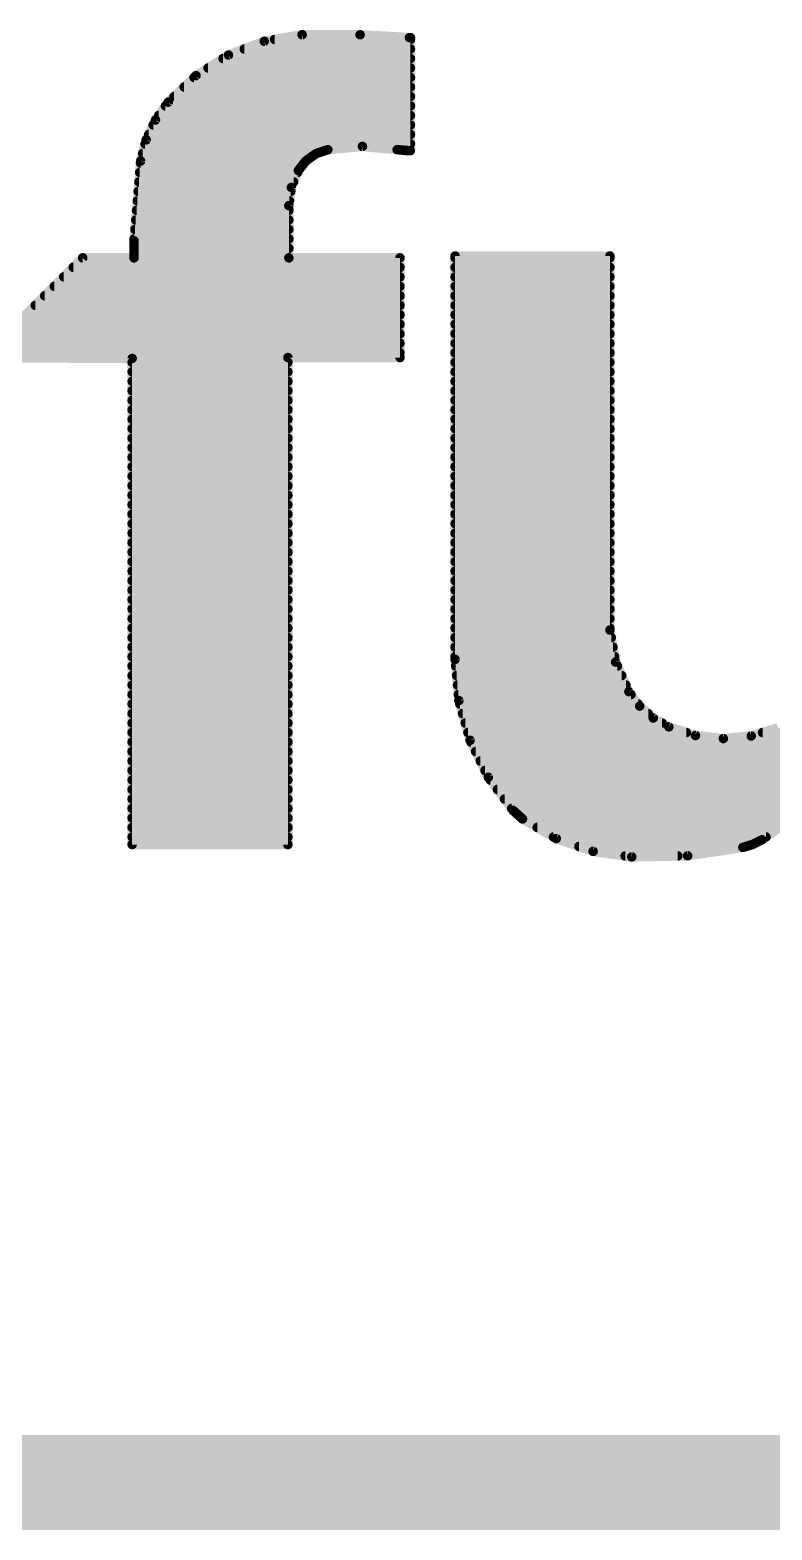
# Model space of a CAD drawing. Extents: x -27 to 95, y -17 to 50.
# Drawn here: x 72.249 to 74.233, y -0.127 to 3.886 of the extents above; entities that cross this region are included whole.
import ezdxf

# ---------------------------------------------------------------- set-up
doc = ezdxf.new("R2010")
doc.units = 0
for name, color, linetype in [('1', 12, 'CONTINUOUS'), ('16', 132, 'CONTINUOUS'), ('20', 53, 'CONTINUOUS'), ('21', 41, 'CONTINUOUS')]:
    doc.layers.add(name, color=color, linetype=linetype)

msp = doc.modelspace()

# ---------------------------------------------------------------- linework, layer by layer
at = {"layer": '1', "const_width": 0.254}
msp.add_lwpolyline([(91.44, 0), (2.54, 0)], dxfattribs=at)
at = {"layer": '16', "const_width": 0.254}
msp.add_lwpolyline([(91.44, 0), (2.54, 0)], dxfattribs=at)
at = {"layer": '20', "const_width": 0.254}
msp.add_lwpolyline([(2.54, 0), (91.44, 0)], dxfattribs=at)
at = {"layer": '21', "const_width": 0.0254}
for points in [[(72.7796, 3.8191), (72.8755, 3.8561)], [(72.8755, 3.8561), (72.9767, 3.8735)], [(72.903, 3.8608), (73.2663, 3.8608)], [(72.9767, 3.8735), (73.1317, 3.8735)], [(73.1317, 3.8735), (73.2638, 3.8659)], [(73.2638, 3.8659), (73.2663, 3.8659)], [(73.2663, 3.8659), (73.2663, 3.5636)], [(72.6929, 3.7641), (72.7796, 3.8191)], [(72.7652, 3.81), (73.2663, 3.81)], [(72.8219, 3.8354), (73.2663, 3.8354)], [(72.6186, 3.6932), (72.6929, 3.7641)], [(72.7252, 3.7846), (73.2663, 3.7846)], [(72.6611, 3.7338), (73.2663, 3.7338)], [(72.6877, 3.7592), (73.2663, 3.7592)], [(72.5846, 3.6455), (72.6186, 3.6932)], [(72.6113, 3.683), (73.2663, 3.683)], [(72.6345, 3.7084), (73.2663, 3.7084)], [(72.5597, 3.5924), (72.5846, 3.6455)], [(72.5932, 3.6576), (73.2663, 3.6576)], [(72.5665, 3.6068), (73.2663, 3.6068)], [(72.5784, 3.6322), (73.2663, 3.6322)], [(72.5449, 3.5357), (72.5597, 3.5924)], [(72.5569, 3.5814), (73.2663, 3.5814)], [(73.0453, 3.5662), (73.014, 3.5555)], [(73.138, 3.5748), (73.0453, 3.5662)], [(73.2307, 3.5662), (73.138, 3.5748)], [(73.2587, 3.5636), (73.2307, 3.5662)], [(73.2663, 3.5636), (73.2587, 3.5636)], [(72.5272, 3.3223), (72.5449, 3.5357)], [(72.5445, 3.5306), (72.9825, 3.5306)], [(72.5502, 3.556), (73.0155, 3.556)], [(72.987, 3.5363), (72.9666, 3.5103)], [(73.014, 3.5555), (72.987, 3.5363)], [(72.5403, 3.4798), (72.954, 3.4798)], [(72.5424, 3.5052), (72.9645, 3.5052)], [(72.9666, 3.5103), (72.9478, 3.4649)], [(72.5382, 3.4544), (72.9464, 3.4544)], [(72.9478, 3.4649), (72.9412, 3.4163)], [(72.5339, 3.4036), (72.9412, 3.4036)], [(72.5361, 3.429), (72.9429, 3.429)], [(72.9412, 3.4163), (72.9412, 3.2766)], [(72.5318, 3.3782), (72.9412, 3.3782)], [(72.5272, 3.2766), (72.5272, 3.3223)], [(72.5276, 3.3274), (72.9412, 3.3274)], [(72.5297, 3.3528), (72.9412, 3.3528)], [(72.5272, 3.302), (72.9412, 3.302)], [(73.3857, 3.2817), (73.3857, 2.2022)], [(73.7997, 3.2817), (73.3857, 3.2817)], [(73.7997, 2.2809), (73.7997, 3.2817)], [(72.1233, 3.0099), (72.39, 3.2766)], [(72.3646, 3.2512), (73.2384, 3.2512)], [(72.39, 3.2766), (72.5272, 3.2766)], [(72.5272, 3.2766), (72.9412, 3.2766)], [(72.9412, 3.2766), (73.2384, 3.2766)], [(73.2384, 3.2766), (73.2384, 3.0099)], [(73.3857, 3.2766), (73.7997, 3.2766)], [(73.3857, 3.2512), (73.7997, 3.2512)], [(72.3138, 3.2004), (73.2384, 3.2004)], [(72.3392, 3.2258), (73.2384, 3.2258)], [(73.3857, 3.2258), (73.7997, 3.2258)], [(73.3857, 3.2004), (73.7997, 3.2004)], [(72.2884, 3.175), (73.2384, 3.175)], [(73.3857, 3.175), (73.7997, 3.175)], [(72.2376, 3.1242), (73.2384, 3.1242)], [(72.263, 3.1496), (73.2384, 3.1496)], [(73.3857, 3.1496), (73.7997, 3.1496)], [(73.3857, 3.1242), (73.7997, 3.1242)], [(72.2122, 3.0988), (73.2384, 3.0988)], [(73.3857, 3.0988), (73.7997, 3.0988)], [(72.1614, 3.048), (73.2384, 3.048)], [(72.1868, 3.0734), (73.2384, 3.0734)], [(73.3857, 3.0734), (73.7997, 3.0734)], [(73.3857, 3.048), (73.7997, 3.048)], [(72.5221, 3.0074), (72.1233, 3.0099)], [(72.136, 3.0226), (73.2384, 3.0226)], [(72.5221, 1.7069), (72.5221, 3.0074)], [(73.2384, 3.0099), (72.9386, 3.0099)], [(72.9386, 3.0099), (72.9386, 1.7069)], [(73.3857, 3.0226), (73.7997, 3.0226)], [(72.5221, 2.9972), (72.9386, 2.9972)], [(72.5221, 2.9718), (72.9386, 2.9718)], [(73.3857, 2.9972), (73.7997, 2.9972)], [(73.3857, 2.9718), (73.7997, 2.9718)], [(72.5221, 2.9464), (72.9386, 2.9464)], [(72.5221, 2.921), (72.9386, 2.921)], [(73.3857, 2.9464), (73.7997, 2.9464)], [(73.3857, 2.921), (73.7997, 2.921)], [(72.5221, 2.8956), (72.9386, 2.8956)], [(73.3857, 2.8956), (73.7997, 2.8956)], [(72.5221, 2.8702), (72.9386, 2.8702)], [(72.5221, 2.8448), (72.9386, 2.8448)], [(73.3857, 2.8702), (73.7997, 2.8702)], [(73.3857, 2.8448), (73.7997, 2.8448)], [(72.5221, 2.8194), (72.9386, 2.8194)], [(73.3857, 2.8194), (73.7997, 2.8194)], [(72.5221, 2.794), (72.9386, 2.794)], [(72.5221, 2.7686), (72.9386, 2.7686)], [(73.3857, 2.794), (73.7997, 2.794)], [(73.3857, 2.7686), (73.7997, 2.7686)], [(72.5221, 2.7432), (72.9386, 2.7432)], [(72.5221, 2.7178), (72.9386, 2.7178)], [(73.3857, 2.7432), (73.7997, 2.7432)], [(73.3857, 2.7178), (73.7997, 2.7178)], [(72.5221, 2.6924), (72.9386, 2.6924)], [(73.3857, 2.6924), (73.7997, 2.6924)], [(72.5221, 2.667), (72.9386, 2.667)], [(72.5221, 2.6416), (72.9386, 2.6416)], [(73.3857, 2.667), (73.7997, 2.667)], [(73.3857, 2.6416), (73.7997, 2.6416)], [(72.5221, 2.6162), (72.9386, 2.6162)], [(73.3857, 2.6162), (73.7997, 2.6162)], [(72.5221, 2.5908), (72.9386, 2.5908)], [(72.5221, 2.5654), (72.9386, 2.5654)], [(73.3857, 2.5908), (73.7997, 2.5908)], [(73.3857, 2.5654), (73.7997, 2.5654)], [(72.5221, 2.54), (72.9386, 2.54)], [(73.3857, 2.54), (73.7997, 2.54)], [(72.5221, 2.5146), (72.9386, 2.5146)], [(72.5221, 2.4892), (72.9386, 2.4892)], [(73.3857, 2.5146), (73.7997, 2.5146)], [(73.3857, 2.4892), (73.7997, 2.4892)], [(72.5221, 2.4638), (72.9386, 2.4638)], [(72.5221, 2.4384), (72.9386, 2.4384)], [(73.3857, 2.4638), (73.7997, 2.4638)], [(73.3857, 2.4384), (73.7997, 2.4384)], [(72.5221, 2.413), (72.9386, 2.413)], [(73.3857, 2.413), (73.7997, 2.413)], [(72.5221, 2.3876), (72.9386, 2.3876)], [(72.5221, 2.3622), (72.9386, 2.3622)], [(73.3857, 2.3876), (73.7997, 2.3876)], [(73.3857, 2.3622), (73.7997, 2.3622)], [(72.5221, 2.3368), (72.9386, 2.3368)], [(73.3857, 2.3368), (73.7997, 2.3368)], [(72.5221, 2.3114), (72.9386, 2.3114)], [(72.5221, 2.286), (72.9386, 2.286)], [(73.3857, 2.3114), (73.7997, 2.3114)], [(73.3857, 2.286), (73.7997, 2.286)], [(73.815, 2.1952), (73.7997, 2.2809)], [(72.5221, 2.2606), (72.9386, 2.2606)], [(72.5221, 2.2352), (72.9386, 2.2352)], [(73.3857, 2.2606), (73.8033, 2.2606)], [(73.3857, 2.2352), (73.8079, 2.2352)], [(72.5221, 2.2098), (72.9386, 2.2098)], [(73.3857, 2.2098), (73.8124, 2.2098)], [(73.3857, 2.2022), (73.3958, 2.0922)], [(73.8505, 2.1158), (73.815, 2.1952)], [(72.5221, 2.1844), (72.9386, 2.1844)], [(72.5221, 2.159), (72.9386, 2.159)], [(73.3873, 2.1844), (73.8199, 2.1844)], [(73.3897, 2.159), (73.8312, 2.159)], [(72.5221, 2.1336), (72.9386, 2.1336)], [(73.392, 2.1336), (73.8426, 2.1336)], [(73.8794, 2.0774), (73.8505, 2.1158)], [(72.5221, 2.1082), (72.9386, 2.1082)], [(72.5221, 2.0828), (72.9386, 2.0828)], [(73.3943, 2.1082), (73.8562, 2.1082)], [(73.3958, 2.0922), (73.4258, 1.9859)], [(73.3985, 2.0828), (73.8753, 2.0828)], [(73.9154, 2.0456), (73.8794, 2.0774)], [(72.5221, 2.0574), (72.9386, 2.0574)], [(73.4056, 2.0574), (73.902, 2.0574)], [(73.9572, 2.0218), (73.9154, 2.0456)], [(72.5221, 2.032), (72.9386, 2.032)], [(72.5221, 2.0066), (72.9386, 2.0066)], [(73.4128, 2.032), (73.9393, 2.032)], [(73.4199, 2.0066), (74.004, 2.0066)], [(74.0285, 1.9987), (73.9572, 2.0218)], [(74.103, 1.9904), (74.0285, 1.9987)], [(74.1776, 1.9974), (74.103, 1.9904)], [(74.2493, 2.0193), (74.1776, 1.9974)], [(74.2078, 2.0066), (74.8563, 2.0066)], [(72.5221, 1.9812), (72.9386, 1.9812)], [(72.5221, 1.9558), (72.9386, 1.9558)], [(73.4258, 1.9859), (73.4746, 1.8868)], [(73.4281, 1.9812), (74.8563, 1.9812)], [(73.4406, 1.9558), (74.8563, 1.9558)], [(72.5221, 1.9304), (72.9386, 1.9304)], [(73.4531, 1.9304), (74.4344, 1.9304)], [(72.5221, 1.905), (72.9386, 1.905)], [(72.5221, 1.8796), (72.9386, 1.8796)], [(73.4656, 1.905), (74.4143, 1.905)], [(73.4746, 1.8868), (73.5406, 1.7983)], [(73.48, 1.8796), (74.3942, 1.8796)], [(72.5221, 1.8542), (72.9386, 1.8542)], [(73.4989, 1.8542), (74.3715, 1.8542)], [(72.5221, 1.8288), (72.9386, 1.8288)], [(72.5221, 1.8034), (72.9386, 1.8034)], [(73.5179, 1.8288), (74.3448, 1.8288)], [(73.5368, 1.8034), (74.318, 1.8034)], [(73.5406, 1.7983), (73.566, 1.7755)], [(72.5221, 1.778), (72.9386, 1.778)], [(73.5632, 1.778), (74.2885, 1.778)], [(73.566, 1.7755), (73.6562, 1.7229)], [(74.2061, 1.7196), (74.2991, 1.7855)], [(72.5221, 1.7526), (72.9386, 1.7526)], [(72.5221, 1.7272), (72.9386, 1.7272)], [(73.6053, 1.7526), (74.2527, 1.7526)], [(73.6488, 1.7272), (74.2168, 1.7272)], [(73.6562, 1.7229), (73.7548, 1.6886)], [(74.1815, 1.7073), (74.2061, 1.7196)], [(72.9386, 1.7069), (72.5221, 1.7069)], [(73.7169, 1.7018), (74.1634, 1.7018)], [(73.7548, 1.6886), (73.8581, 1.6739)], [(73.8405, 1.6764), (73.9812, 1.6764)], [(73.8581, 1.6739), (74.0075, 1.6769)], [(74.0075, 1.6769), (74.1553, 1.6993)], [(74.1553, 1.6993), (74.1815, 1.7073)]]:
    msp.add_lwpolyline(points, dxfattribs=at)
at = {"layer": '21', "const_width": 0.0127}
for points in [[(72.8744, 3.8623, 1), (72.8766, 3.8498)], [(72.8778, 3.8501, 1), (72.8732, 3.862)], [(72.903, 3.8672, 1), (72.903, 3.8545)], [(72.9767, 3.8799, 1), (72.9767, 3.8672)], [(72.9778, 3.8672, 1), (72.9756, 3.8798)], [(73.1321, 3.8798, 1), (73.1313, 3.8672)], [(73.1317, 3.8672, 1), (73.1317, 3.8799)], [(73.2638, 3.8723, 1), (73.2638, 3.8596)], [(73.2726, 3.8659, 1), (73.26, 3.8659)], [(73.2634, 3.8596, 1), (73.2642, 3.8722)], [(73.2663, 3.8596, 1), (73.2663, 3.8723)], [(73.2663, 3.8545, 1), (73.2663, 3.8672)], [(72.7652, 3.8163, 1), (72.7652, 3.8037)], [(72.7774, 3.8251, 1), (72.7819, 3.8132)], [(72.783, 3.8138, 1), (72.7762, 3.8245)], [(72.8219, 3.8418, 1), (72.8219, 3.8291)], [(73.2663, 3.8291, 1), (73.2663, 3.8418)], [(73.2663, 3.8037, 1), (73.2663, 3.8163)], [(72.6895, 3.7695, 1), (72.6963, 3.7588)], [(72.6973, 3.7595, 1), (72.6885, 3.7687)], [(72.7252, 3.791, 1), (72.7252, 3.7783)], [(73.2663, 3.7783, 1), (73.2663, 3.791)], [(72.6611, 3.7401, 1), (72.6611, 3.7275)], [(72.6877, 3.7656, 1), (72.6877, 3.7529)], [(73.2663, 3.7529, 1), (73.2663, 3.7656)], [(73.2663, 3.7275, 1), (73.2663, 3.7401)], [(72.6113, 3.6894, 1), (72.6113, 3.6767)], [(72.6142, 3.6978, 1), (72.623, 3.6886)], [(72.6238, 3.6895, 1), (72.6134, 3.6969)], [(72.6345, 3.7147, 1), (72.6345, 3.7021)], [(73.2663, 3.7021, 1), (73.2663, 3.7147)], [(73.2663, 3.6767, 1), (73.2663, 3.6894)], [(72.5794, 3.6492, 1), (72.5898, 3.6418)], [(72.5903, 3.6428, 1), (72.5788, 3.6482)], [(72.5932, 3.6639, 1), (72.5932, 3.6513)], [(73.2663, 3.6513, 1), (73.2663, 3.6639)], [(72.5665, 3.6132, 1), (72.5665, 3.6005)], [(72.5784, 3.6385, 1), (72.5784, 3.6259)], [(73.2663, 3.6259, 1), (73.2663, 3.6385)], [(73.2663, 3.6005, 1), (73.2663, 3.6132)], [(72.5569, 3.5878, 1), (72.5569, 3.5751)], [(72.554, 3.5951, 1), (72.5655, 3.5897)], [(72.5659, 3.5908, 1), (72.5536, 3.594)], [(73.0447, 3.5725, 1), (73.0459, 3.5599)], [(73.0474, 3.5602, 1), (73.0432, 3.5722)], [(73.1386, 3.5811, 1), (73.1374, 3.5685)], [(73.1386, 3.5685, 1), (73.1374, 3.5811)], [(73.2313, 3.5725, 1), (73.2301, 3.5599)], [(73.2301, 3.5599, 1), (73.2313, 3.5725)], [(73.2587, 3.5699, 1), (73.2587, 3.5573)], [(73.2581, 3.5573, 1), (73.2593, 3.5699)], [(73.2663, 3.5751, 1), (73.2663, 3.5878)], [(73.2663, 3.5573, 1), (73.2663, 3.5699)], [(72.5445, 3.537, 1), (72.5445, 3.5243)], [(72.5388, 3.5373, 1), (72.551, 3.5341)], [(72.5512, 3.5352, 1), (72.5386, 3.5362)], [(72.5502, 3.5623, 1), (72.5502, 3.5497)], [(72.9833, 3.5415, 1), (72.9907, 3.5312)], [(72.992, 3.5324, 1), (72.982, 3.5403)], [(72.9825, 3.5243, 1), (72.9825, 3.537)], [(73.0119, 3.5615, 1), (73.016, 3.5495)], [(73.0177, 3.5503, 1), (73.0103, 3.5607)], [(73.0155, 3.5497, 1), (73.0155, 3.5623)], [(73.26, 3.5636, 1), (73.2726, 3.5636)], [(72.5403, 3.4861, 1), (72.5403, 3.4735)], [(72.5424, 3.5116, 1), (72.5424, 3.4989)], [(72.954, 3.4735, 1), (72.954, 3.4861)], [(72.9616, 3.5142, 1), (72.9716, 3.5064)], [(72.9725, 3.5079, 1), (72.9607, 3.5127)], [(72.9645, 3.4989, 1), (72.9645, 3.5116)], [(72.5382, 3.4607, 1), (72.5382, 3.4481)], [(72.9541, 3.4641, 1), (72.9415, 3.4658)], [(72.942, 3.4674, 1), (72.9537, 3.4625)], [(72.9464, 3.4481, 1), (72.9464, 3.4607)], [(72.5339, 3.4099, 1), (72.5339, 3.3973)], [(72.5361, 3.4354, 1), (72.5361, 3.4227)], [(72.9349, 3.4172, 1), (72.9475, 3.4154)], [(72.9476, 3.4163, 1), (72.9349, 3.4163)], [(72.9412, 3.3973, 1), (72.9412, 3.4099)], [(72.9429, 3.4227, 1), (72.9429, 3.4354)], [(72.5318, 3.3845, 1), (72.5318, 3.3719)], [(72.9412, 3.3719, 1), (72.9412, 3.3845)], [(72.5336, 3.3223, 1), (72.5209, 3.3223)], [(72.5276, 3.3338, 1), (72.5276, 3.3211)], [(72.5297, 3.3592, 1), (72.5297, 3.3465)], [(72.9412, 3.3465, 1), (72.9412, 3.3592)], [(72.9412, 3.3211, 1), (72.9412, 3.3338)], [(72.5209, 3.3228, 1), (72.5335, 3.3218)], [(72.5272, 3.3083, 1), (72.5272, 3.2957)], [(72.9412, 3.2957, 1), (72.9412, 3.3083)], [(73.3857, 3.2881, 1), (73.3857, 3.2754)], [(73.392, 3.2817, 1), (73.3794, 3.2817)], [(73.806, 3.2817, 1), (73.7934, 3.2817)], [(73.7997, 3.2754, 1), (73.7997, 3.2881)], [(72.3646, 3.2576, 1), (72.3646, 3.2449)], [(72.39, 3.283, 1), (72.39, 3.2703)], [(72.3945, 3.2721, 1), (72.3855, 3.2811)], [(72.5272, 3.283, 1), (72.5272, 3.2703)], [(72.5209, 3.2766, 1), (72.5336, 3.2766)], [(72.5272, 3.2703, 1), (72.5272, 3.283)], [(72.9412, 3.283, 1), (72.9412, 3.2703)], [(72.9349, 3.2766, 1), (72.9476, 3.2766)], [(72.9412, 3.2703, 1), (72.9412, 3.283)], [(73.2447, 3.2766, 1), (73.2321, 3.2766)], [(73.2384, 3.2703, 1), (73.2384, 3.283)], [(73.2384, 3.2449, 1), (73.2384, 3.2576)], [(73.3857, 3.283, 1), (73.3857, 3.2703)], [(73.3857, 3.2576, 1), (73.3857, 3.2449)], [(73.7997, 3.2703, 1), (73.7997, 3.283)], [(73.7997, 3.2449, 1), (73.7997, 3.2576)], [(72.3138, 3.2067, 1), (72.3138, 3.1941)], [(72.3392, 3.2321, 1), (72.3392, 3.2195)], [(73.2384, 3.2195, 1), (73.2384, 3.2321)], [(73.2384, 3.1941, 1), (73.2384, 3.2067)], [(73.3857, 3.2321, 1), (73.3857, 3.2195)], [(73.3857, 3.2067, 1), (73.3857, 3.1941)], [(73.7997, 3.2195, 1), (73.7997, 3.2321)], [(73.7997, 3.1941, 1), (73.7997, 3.2067)], [(72.2884, 3.1814, 1), (72.2884, 3.1687)], [(73.2384, 3.1687, 1), (73.2384, 3.1814)], [(73.3857, 3.1814, 1), (73.3857, 3.1687)], [(73.7997, 3.1687, 1), (73.7997, 3.1814)], [(72.263, 3.1559, 1), (72.263, 3.1433)], [(73.2384, 3.1433, 1), (73.2384, 3.1559)], [(73.2384, 3.1179, 1), (73.2384, 3.1305)], [(73.3857, 3.1559, 1), (73.3857, 3.1433)], [(73.3857, 3.1305, 1), (73.3857, 3.1179)], [(73.7997, 3.1433, 1), (73.7997, 3.1559)], [(73.7997, 3.1179, 1), (73.7997, 3.1305)], [(73.2384, 3.0925, 1), (73.2384, 3.1052)], [(73.3857, 3.1052, 1), (73.3857, 3.0925)], [(73.7997, 3.0925, 1), (73.7997, 3.1052)], [(73.2384, 3.0671, 1), (73.2384, 3.0798)], [(73.2384, 3.0417, 1), (73.2384, 3.0543)], [(73.3857, 3.0798, 1), (73.3857, 3.0671)], [(73.3857, 3.0543, 1), (73.3857, 3.0417)], [(73.7997, 3.0671, 1), (73.7997, 3.0798)], [(73.7997, 3.0417, 1), (73.7997, 3.0543)], [(72.5221, 3.0036, 1), (72.5221, 2.9909)], [(72.5285, 3.0074, 1), (72.5158, 3.0074)], [(72.5221, 3.0011, 1), (72.5221, 3.0137)], [(72.945, 3.0099, 1), (72.9323, 3.0099)], [(72.9386, 3.0162, 1), (72.9386, 3.0036)], [(72.9386, 2.9909, 1), (72.9386, 3.0036)], [(73.2321, 3.0099, 1), (73.2447, 3.0099)], [(73.2384, 3.0163, 1), (73.2384, 3.029)], [(73.2384, 3.0036, 1), (73.2384, 3.0162)], [(73.3857, 3.029, 1), (73.3857, 3.0163)], [(73.3857, 3.0036, 1), (73.3857, 2.9909)], [(73.7997, 3.0163, 1), (73.7997, 3.029)], [(73.7997, 2.9909, 1), (73.7997, 3.0036)], [(72.5221, 2.9781, 1), (72.5221, 2.9655)], [(72.9386, 2.9655, 1), (72.9386, 2.9781)], [(73.3857, 2.9781, 1), (73.3857, 2.9655)], [(73.7997, 2.9655, 1), (73.7997, 2.9781)], [(72.5221, 2.9274, 1), (72.5221, 2.9147)], [(72.5221, 2.9527, 1), (72.5221, 2.9401)], [(72.9386, 2.9401, 1), (72.9386, 2.9527)], [(72.9386, 2.9147, 1), (72.9386, 2.9274)], [(73.3857, 2.9274, 1), (73.3857, 2.9147)], [(73.3857, 2.9527, 1), (73.3857, 2.9401)], [(73.7997, 2.9401, 1), (73.7997, 2.9527)], [(73.7997, 2.9147, 1), (73.7997, 2.9274)], [(72.5221, 2.9019, 1), (72.5221, 2.8893)], [(72.9386, 2.8893, 1), (72.9386, 2.9019)], [(73.3857, 2.9019, 1), (73.3857, 2.8893)], [(73.7997, 2.8893, 1), (73.7997, 2.9019)], [(72.5221, 2.8512, 1), (72.5221, 2.8385)], [(72.5221, 2.8765, 1), (72.5221, 2.8639)], [(72.9386, 2.8639, 1), (72.9386, 2.8765)], [(72.9386, 2.8385, 1), (72.9386, 2.8512)], [(73.3857, 2.8512, 1), (73.3857, 2.8385)], [(73.3857, 2.8765, 1), (73.3857, 2.8639)], [(73.7997, 2.8639, 1), (73.7997, 2.8765)], [(73.7997, 2.8385, 1), (73.7997, 2.8512)], [(72.5221, 2.8258, 1), (72.5221, 2.8131)], [(72.9386, 2.8131, 1), (72.9386, 2.8258)], [(73.3857, 2.8258, 1), (73.3857, 2.8131)], [(73.7997, 2.8131, 1), (73.7997, 2.8258)], [(72.5221, 2.775, 1), (72.5221, 2.7623)], [(72.5221, 2.8003, 1), (72.5221, 2.7877)], [(72.9386, 2.7877, 1), (72.9386, 2.8003)], [(72.9386, 2.7623, 1), (72.9386, 2.775)], [(73.3857, 2.775, 1), (73.3857, 2.7623)], [(73.3857, 2.8003, 1), (73.3857, 2.7877)], [(73.7997, 2.7877, 1), (73.7997, 2.8003)], [(73.7997, 2.7623, 1), (73.7997, 2.775)], [(72.5221, 2.7496, 1), (72.5221, 2.7369)], [(72.5221, 2.7241, 1), (72.5221, 2.7115)], [(72.9386, 2.7369, 1), (72.9386, 2.7496)], [(72.9386, 2.7115, 1), (72.9386, 2.7241)], [(73.3857, 2.7496, 1), (73.3857, 2.7369)], [(73.3857, 2.7241, 1), (73.3857, 2.7115)], [(73.7997, 2.7369, 1), (73.7997, 2.7496)], [(73.7997, 2.7115, 1), (73.7997, 2.7241)], [(72.5221, 2.6987, 1), (72.5221, 2.6861)], [(72.9386, 2.6861, 1), (72.9386, 2.6987)], [(73.3857, 2.6987, 1), (73.3857, 2.6861)], [(73.7997, 2.6861, 1), (73.7997, 2.6987)], [(72.5221, 2.6734, 1), (72.5221, 2.6607)], [(72.5221, 2.6479, 1), (72.5221, 2.6353)], [(72.9386, 2.6607, 1), (72.9386, 2.6734)], [(72.9386, 2.6353, 1), (72.9386, 2.6479)], [(73.3857, 2.6734, 1), (73.3857, 2.6607)], [(73.3857, 2.6479, 1), (73.3857, 2.6353)], [(73.7997, 2.6607, 1), (73.7997, 2.6734)], [(73.7997, 2.6353, 1), (73.7997, 2.6479)], [(72.5221, 2.6225, 1), (72.5221, 2.6099)], [(72.9386, 2.6099, 1), (72.9386, 2.6225)], [(73.3857, 2.6225, 1), (73.3857, 2.6099)], [(73.7997, 2.6099, 1), (73.7997, 2.6225)], [(72.5221, 2.5972, 1), (72.5221, 2.5845)], [(72.5221, 2.5717, 1), (72.5221, 2.5591)], [(72.9386, 2.5845, 1), (72.9386, 2.5972)], [(72.9386, 2.5591, 1), (72.9386, 2.5717)], [(73.3857, 2.5972, 1), (73.3857, 2.5845)], [(73.3857, 2.5717, 1), (73.3857, 2.5591)], [(73.7997, 2.5845, 1), (73.7997, 2.5972)], [(73.7997, 2.5591, 1), (73.7997, 2.5717)], [(72.5221, 2.5463, 1), (72.5221, 2.5337)], [(72.9386, 2.5337, 1), (72.9386, 2.5463)], [(73.3857, 2.5463, 1), (73.3857, 2.5337)], [(73.7997, 2.5337, 1), (73.7997, 2.5463)], [(72.5221, 2.521, 1), (72.5221, 2.5083)], [(72.5221, 2.4956, 1), (72.5221, 2.4829)], [(72.9386, 2.5083, 1), (72.9386, 2.521)], [(72.9386, 2.4829, 1), (72.9386, 2.4956)], [(73.3857, 2.521, 1), (73.3857, 2.5083)], [(73.3857, 2.4956, 1), (73.3857, 2.4829)], [(73.7997, 2.5083, 1), (73.7997, 2.521)], [(73.7997, 2.4829, 1), (73.7997, 2.4956)], [(72.5221, 2.4701, 1), (72.5221, 2.4575)], [(72.5221, 2.4447, 1), (72.5221, 2.4321)], [(72.9386, 2.4575, 1), (72.9386, 2.4701)], [(72.9386, 2.4321, 1), (72.9386, 2.4447)], [(73.3857, 2.4701, 1), (73.3857, 2.4575)], [(73.3857, 2.4447, 1), (73.3857, 2.4321)], [(73.7997, 2.4575, 1), (73.7997, 2.4701)], [(73.7997, 2.4321, 1), (73.7997, 2.4447)], [(72.5221, 2.4194, 1), (72.5221, 2.4067)], [(72.9386, 2.4067, 1), (72.9386, 2.4194)], [(73.3857, 2.4194, 1), (73.3857, 2.4067)], [(73.7997, 2.4067, 1), (73.7997, 2.4194)], [(72.5221, 2.3939, 1), (72.5221, 2.3813)], [(72.5221, 2.3685, 1), (72.5221, 2.3559)], [(72.9386, 2.3813, 1), (72.9386, 2.3939)], [(72.9386, 2.3559, 1), (72.9386, 2.3685)], [(73.3857, 2.3939, 1), (73.3857, 2.3813)], [(73.3857, 2.3685, 1), (73.3857, 2.3559)], [(73.7997, 2.3813, 1), (73.7997, 2.3939)], [(73.7997, 2.3559, 1), (73.7997, 2.3685)], [(72.5221, 2.3432, 1), (72.5221, 2.3305)], [(72.9386, 2.3305, 1), (72.9386, 2.3432)], [(73.3857, 2.3432, 1), (73.3857, 2.3305)], [(73.7997, 2.3305, 1), (73.7997, 2.3432)], [(72.5221, 2.3177, 1), (72.5221, 2.3051)], [(72.5221, 2.2923, 1), (72.5221, 2.2797)], [(72.9386, 2.3051, 1), (72.9386, 2.3177)], [(72.9386, 2.2797, 1), (72.9386, 2.2923)], [(73.3857, 2.3177, 1), (73.3857, 2.3051)], [(73.3857, 2.2923, 1), (73.3857, 2.2797)], [(73.806, 2.282, 1), (73.7934, 2.2798)], [(73.7997, 2.3051, 1), (73.7997, 2.3177)], [(73.7997, 2.2797, 1), (73.7997, 2.2923)], [(72.5221, 2.267, 1), (72.5221, 2.2543)], [(72.5221, 2.2416, 1), (72.5221, 2.2289)], [(72.9386, 2.2543, 1), (72.9386, 2.267)], [(72.9386, 2.2289, 1), (72.9386, 2.2416)], [(73.3857, 2.267, 1), (73.3857, 2.2543)], [(73.3857, 2.2416, 1), (73.3857, 2.2289)], [(73.7934, 2.2809, 1), (73.806, 2.2809)], [(73.8033, 2.2543, 1), (73.8033, 2.267)], [(73.8079, 2.2289, 1), (73.8079, 2.2416)], [(72.5221, 2.2161, 1), (72.5221, 2.2035)], [(72.9386, 2.2035, 1), (72.9386, 2.2161)], [(73.392, 2.2028, 1), (73.3794, 2.2016)], [(73.3857, 2.2161, 1), (73.3857, 2.2035)], [(73.3794, 2.2022, 1), (73.392, 2.2022)], [(73.8208, 2.1978, 1), (73.8092, 2.1927)], [(73.8124, 2.2035, 1), (73.8124, 2.2161)], [(72.5221, 2.1654, 1), (72.5221, 2.1527)], [(72.5221, 2.1907, 1), (72.5221, 2.1781)], [(72.9386, 2.1781, 1), (72.9386, 2.1907)], [(72.9386, 2.1527, 1), (72.9386, 2.1654)], [(73.3873, 2.1907, 1), (73.3873, 2.1781)], [(73.3897, 2.1654, 1), (73.3897, 2.1527)], [(73.8088, 2.1941, 1), (73.8213, 2.1964)], [(73.8199, 2.1781, 1), (73.8199, 2.1907)], [(73.8312, 2.1527, 1), (73.8312, 2.1654)], [(72.5221, 2.1399, 1), (72.5221, 2.1273)], [(72.9386, 2.1273, 1), (72.9386, 2.1399)], [(73.392, 2.1399, 1), (73.392, 2.1273)], [(73.8426, 2.1273, 1), (73.8426, 2.1399)], [(73.8556, 2.1196, 1), (73.8454, 2.112)], [(72.5221, 2.0892, 1), (72.5221, 2.0765)], [(72.5221, 2.1145, 1), (72.5221, 2.1019)], [(72.9386, 2.1019, 1), (72.9386, 2.1145)], [(72.9386, 2.0765, 1), (72.9386, 2.0892)], [(73.3943, 2.1145, 1), (73.3943, 2.1019)], [(73.4019, 2.0939, 1), (73.3897, 2.0905)], [(73.3895, 2.0916, 1), (73.4021, 2.0928)], [(73.3985, 2.0892, 1), (73.3985, 2.0765)], [(73.8447, 2.1132, 1), (73.8563, 2.1184)], [(73.8562, 2.1019, 1), (73.8562, 2.1145)], [(73.8836, 2.0821, 1), (73.8752, 2.0726)], [(73.8743, 2.0735, 1), (73.8844, 2.0812)], [(73.8753, 2.0765, 1), (73.8753, 2.0892)], [(72.5221, 2.0637, 1), (72.5221, 2.0511)], [(72.9386, 2.0511, 1), (72.9386, 2.0637)], [(73.4056, 2.0637, 1), (73.4056, 2.0511)], [(73.902, 2.0511, 1), (73.902, 2.0637)], [(73.9186, 2.0511, 1), (73.9123, 2.0401)], [(73.9112, 2.0408, 1), (73.9196, 2.0503)], [(72.5221, 2.013, 1), (72.5221, 2.0003)], [(72.5221, 2.0383, 1), (72.5221, 2.0257)], [(72.9386, 2.0257, 1), (72.9386, 2.0383)], [(72.9386, 2.0003, 1), (72.9386, 2.013)], [(73.4128, 2.0383, 1), (73.4128, 2.0257)], [(73.4199, 2.013, 1), (73.4199, 2.0003)], [(73.9393, 2.0257, 1), (73.9393, 2.0383)], [(73.9592, 2.0278, 1), (73.9552, 2.0158)], [(73.9541, 2.0163, 1), (73.9603, 2.0273)], [(74.004, 2.0003, 1), (74.004, 2.013)], [(74.0292, 2.005, 1), (74.0278, 1.9923)], [(74.0265, 1.9926, 1), (74.0305, 2.0047)], [(74.1758, 2.0035, 1), (74.1795, 1.9913)], [(74.1782, 1.9911, 1), (74.177, 2.0037)], [(74.2078, 2.013, 1), (74.2078, 2.0003)], [(72.5221, 1.9876, 1), (72.5221, 1.9748)], [(72.5221, 1.9622, 1), (72.5221, 1.9494)], [(72.9386, 1.9748, 1), (72.9386, 1.9876)], [(72.9386, 1.9494, 1), (72.9386, 1.9622)], [(73.4315, 1.9887, 1), (73.4201, 1.9831)], [(73.4196, 1.9842, 1), (73.4319, 1.9876)], [(73.4281, 1.9876, 1), (73.4281, 1.9748)], [(73.4406, 1.9622, 1), (73.4406, 1.9494)], [(74.1024, 1.9967, 1), (74.1036, 1.9841)], [(74.1023, 1.9841, 1), (74.1037, 1.9967)], [(72.5221, 1.9368, 1), (72.5221, 1.9241)], [(72.9386, 1.9241, 1), (72.9386, 1.9368)], [(73.4531, 1.9368, 1), (73.4531, 1.9241)], [(72.5221, 1.9114, 1), (72.5221, 1.8986)], [(72.5221, 1.886, 1), (72.5221, 1.8733)], [(72.9386, 1.8986, 1), (72.9386, 1.9114)], [(72.9386, 1.8733, 1), (72.9386, 1.886)], [(73.4656, 1.9114, 1), (73.4656, 1.8986)], [(73.4797, 1.8906, 1), (73.4695, 1.883)], [(73.4689, 1.884, 1), (73.4803, 1.8896)], [(73.48, 1.886, 1), (73.48, 1.8733)], [(72.5221, 1.8606, 1), (72.5221, 1.8478)], [(72.9386, 1.8478, 1), (72.9386, 1.8606)], [(73.4989, 1.8606, 1), (73.4989, 1.8478)], [(72.5221, 1.8352, 1), (72.5221, 1.8224)], [(72.5221, 1.8098, 1), (72.5221, 1.7971)], [(72.9386, 1.8224, 1), (72.9386, 1.8352)], [(72.9386, 1.7971, 1), (72.9386, 1.8098)], [(73.5179, 1.8352, 1), (73.5179, 1.8224)], [(73.5368, 1.8098, 1), (73.5368, 1.7971)], [(73.5448, 1.803, 1), (73.5364, 1.7936)], [(73.5355, 1.7945, 1), (73.5457, 1.8021)], [(72.5221, 1.7844, 1), (72.5221, 1.7716)], [(72.9386, 1.7716, 1), (72.9386, 1.7844)], [(73.5632, 1.7844, 1), (73.5632, 1.7716)], [(73.5692, 1.781, 1), (73.5628, 1.77)], [(73.5618, 1.7708, 1), (73.5702, 1.7802)], [(72.5221, 1.7336, 1), (72.5221, 1.7208)], [(72.5221, 1.759, 1), (72.5221, 1.7463)], [(72.9386, 1.7463, 1), (72.9386, 1.759)], [(72.9386, 1.7208, 1), (72.9386, 1.7336)], [(73.6053, 1.759, 1), (73.6053, 1.7463)], [(73.6488, 1.7336, 1), (73.6488, 1.7208)], [(73.6583, 1.7289, 1), (73.6541, 1.7169)], [(73.653, 1.7174, 1), (73.6594, 1.7284)], [(74.2024, 1.7248, 1), (74.2098, 1.7144)], [(74.2089, 1.7139, 1), (74.2033, 1.7253)], [(74.2168, 1.7208, 1), (74.2168, 1.7336)], [(72.5221, 1.7133, 1), (72.5221, 1.7006)], [(72.5158, 1.7069, 1), (72.5285, 1.7069)], [(72.9323, 1.7069, 1), (72.945, 1.7069)], [(72.9386, 1.7006, 1), (72.9386, 1.7133)], [(73.7169, 1.7082, 1), (73.7169, 1.6954)], [(73.7557, 1.6949, 1), (73.7539, 1.6823)], [(73.7527, 1.6826, 1), (73.7568, 1.6946)], [(73.8405, 1.6828, 1), (73.8405, 1.6701)], [(73.858, 1.6802, 1), (73.8582, 1.6676)], [(73.8572, 1.6676, 1), (73.859, 1.6802)], [(73.9812, 1.6701, 1), (73.9812, 1.6828)], [(74.0066, 1.6832, 1), (74.0085, 1.6707)], [(74.0077, 1.6706, 1), (74.0074, 1.6833)], [(74.1534, 1.7054, 1), (74.1572, 1.6932)], [(74.1563, 1.693, 1), (74.1543, 1.7056)], [(74.1634, 1.6954, 1), (74.1634, 1.7082)], [(74.1787, 1.713, 1), (74.1844, 1.7017)], [(74.1834, 1.7013, 1), (74.1797, 1.7134)]]:
    msp.add_lwpolyline(points, format="xyb", dxfattribs=at)

doc.saveas('drawing.dxf')
